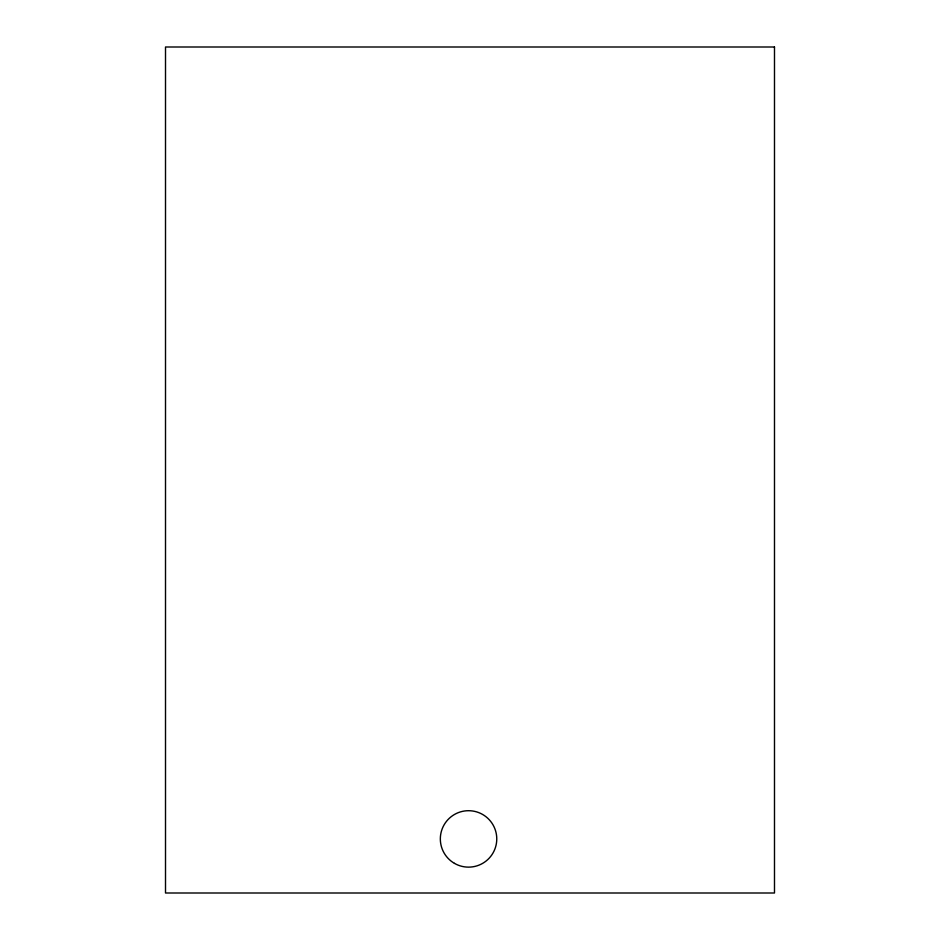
<?xml version="1.0" encoding="UTF-8"?>
<svg xmlns="http://www.w3.org/2000/svg" width="940" height="940" viewBox="0 0 940 940"><rect width="100%" height="100%" fill="white"/><g stroke="black" fill="none" stroke-linecap="round" stroke-linejoin="round"><path stroke-width="1.41" d="M774.49 47L165.511 47L165.511 893L774.49 893L774.49 47M454.443 863.355A28.212 28.212 0 0 0 496.767 838.927A28.212 28.212 0 0 0 454.443 814.486A28.212 28.212 0 0 0 454.443 863.355"/></g></svg>
